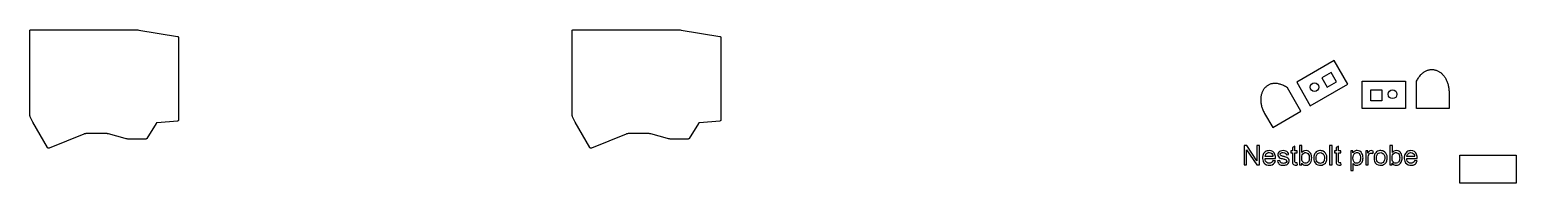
# Model space of a CAD drawing. Header units: millimetres. Extents: x 81 to 1452, y 13 to 155.
import ezdxf

# ---------------------------------------------------------------- set-up
doc = ezdxf.new("R2010")
doc.units = ezdxf.units.MM
for name, color, linetype in [('Layer_0', 7, 'CONTINUOUS'), ('Layer_1', 5, 'CONTINUOUS'), ('Layer_2', 1, 'CONTINUOUS'), ('Layer_30', 30, 'CONTINUOUS')]:
    doc.layers.add(name, color=color, linetype=linetype)

msp = doc.modelspace()

# ---------------------------------------------------------------- linework, layer by layer
at = {"layer": 'Layer_0', "color": 7}
for points in [[(217.53847, 70.326874), (198.82532, 68.821609), (198.68921, 68.802399), (198.55774, 68.767609), (198.4321, 68.717911), (198.31351, 68.654099), (198.20317, 68.576904), (198.10229, 68.487), (198.01208, 68.385239), (197.93378, 68.272308), (189.44846, 54.335938), (189.36266, 54.213593), (189.26306, 54.104691), (189.15126, 54.010086), (189.02884, 53.930695), (188.89737, 53.867386), (188.75844, 53.821091), (188.61362, 53.792694), (188.46451, 53.7827), (172.7408, 53.7827), (171.93094, 53.810196), (171.12573, 53.892288), (170.32793, 54.028687), (169.54028, 54.218994), (154.04913, 58.522217), (153.58981, 58.641449), (153.12712, 58.74498), (152.66144, 58.832687), (152.19321, 58.904587), (151.72279, 58.960587), (151.25064, 59.000687), (150.7771, 59.02478), (150.30263, 59.032776), (135.08403, 59.032776), (134.59633, 59.021194), (134.11057, 58.986389), (133.62753, 58.928589), (133.14807, 58.847992), (132.67297, 58.744675), (132.20306, 58.618805), (131.73917, 58.470596), (131.28206, 58.30014), (99.203125, 45.459213), (99.0009, 45.398911), (98.796234, 45.376709), (98.593773, 45.391006), (98.39817, 45.440109), (98.214081, 45.522415), (98.046135, 45.636368), (97.898994, 45.780365), (97.777313, 45.952759), (84.302864, 69.295288), (84.257713, 69.38179), (81.956406, 74.285263), (81.828026, 74.579575), (81.716255, 74.879822), (81.621246, 75.185287), (81.543152, 75.49527), (81.482147, 75.809052), (81.438362, 76.125931), (81.411987, 76.445221), (81.403183, 76.766205), (81.401787, 153.47125), (81.425186, 153.70343), (81.492302, 153.91968), (81.598518, 154.11536), (81.739189, 154.28586), (81.909676, 154.42654), (82.105362, 154.53275), (82.321609, 154.59988), (82.55378, 154.62329), (177.63873, 154.6232), (178.6723, 154.59537), (179.84445, 154.51944), (181.01366, 154.40683), (182.03835, 154.26892), (217.60336, 148.50354), (217.80504, 148.4519), (217.98979, 148.36722), (218.15454, 148.25308), (218.29625, 148.1131), (218.4118, 147.9509), (218.49821, 147.77002), (218.55231, 147.57413), (218.57111, 147.36679), (218.59811, 71.475342), (218.57721, 71.255524), (218.51682, 71.049255), (218.42081, 70.860657), (218.29289, 70.693832), (218.13692, 70.552902), (217.95667, 70.441986), (217.75594, 70.365189), (217.53851, 70.326584)], [(717.53851, 70.326874), (698.82538, 68.821609), (698.68927, 68.802399), (698.5578, 68.767609), (698.43219, 68.717911), (698.3136, 68.654099), (698.20325, 68.576904), (698.10236, 68.487), (698.01215, 68.385239), (697.93384, 68.272308), (689.44849, 54.335938), (689.36273, 54.213593), (689.26312, 54.104691), (689.15131, 54.010086), (689.02893, 53.930695), (688.89746, 53.867386), (688.75848, 53.821091), (688.61371, 53.792694), (688.4646, 53.7827), (672.74084, 53.7827), (671.93103, 53.810196), (671.12579, 53.892288), (670.328, 54.028687), (669.54034, 54.218994), (654.04919, 58.522217), (653.58984, 58.641449), (653.1272, 58.74498), (652.6615, 58.832687), (652.19324, 58.904587), (651.72284, 58.960587), (651.25067, 59.000687), (650.77716, 59.02478), (650.30267, 59.032776), (635.08411, 59.032776), (634.59637, 59.021194), (634.1106, 58.986389), (633.62756, 58.928589), (633.14813, 58.847992), (632.67303, 58.744675), (632.20313, 58.618805), (631.7392, 58.470596), (631.2821, 58.30014), (599.20319, 45.459213), (599.00098, 45.398911), (598.79633, 45.376709), (598.59381, 45.391006), (598.39825, 45.440109), (598.21411, 45.522415), (598.0462, 45.636368), (597.89905, 45.780365), (597.77734, 45.952759), (584.30292, 69.295288), (584.25775, 69.38179), (581.95648, 74.285263), (581.82806, 74.579575), (581.71631, 74.879822), (581.62128, 75.185287), (581.54321, 75.49527), (581.48218, 75.809052), (581.43842, 76.125931), (581.41205, 76.445221), (581.40326, 76.766205), (581.40186, 153.47125), (581.42523, 153.70343), (581.49237, 153.91968), (581.59857, 154.11536), (581.73926, 154.28586), (581.90973, 154.42654), (582.10541, 154.53275), (582.32166, 154.59988), (582.55383, 154.62329), (677.63879, 154.6232), (678.67236, 154.59537), (679.84454, 154.51944), (681.01373, 154.40683), (682.03839, 154.26892), (717.60339, 148.50354), (717.80511, 148.4519), (717.98987, 148.36722), (718.1546, 148.25308), (718.29633, 148.1131), (718.41187, 147.9509), (718.49829, 147.77002), (718.55237, 147.57413), (718.57117, 147.36679), (718.59814, 71.475342), (718.57727, 71.255524), (718.51685, 71.049255), (718.4209, 70.860657), (718.29297, 70.693832), (718.13696, 70.552902), (717.95673, 70.441986), (717.75598, 70.365189), (717.53857, 70.326584)], [(1284.231, 126.10616), (1249.59, 106.10616), (1262.09, 84.455521), (1296.731, 104.45552)], [(1284.231, 126.10616), (1249.59, 106.10616), (1262.09, 84.455521), (1296.731, 104.45552)], [(1284.231, 126.10616), (1249.59, 106.10616), (1262.09, 84.455521), (1296.731, 104.45552)], [(1281.3029, 115.17795), (1272.6426, 110.17795), (1277.6426, 101.5177), (1286.3029, 106.5177)], [(1281.3029, 115.17795), (1272.6426, 110.17795), (1277.6426, 101.5177), (1286.3029, 106.5177)], [(1281.3029, 115.17795), (1272.6426, 110.17795), (1277.6426, 101.5177), (1286.3029, 106.5177)], [(1310, 107.05078), (1350, 107.05078), (1350, 82.050781), (1310, 82.050781)], [(1310, 107.05078), (1350, 107.05078), (1350, 82.050781), (1310, 82.050781)], [(1318, 99.050781), (1328, 99.050781), (1328, 89.050781), (1318, 89.050781)], [(1318, 99.050781), (1328, 99.050781), (1328, 89.050781), (1318, 89.050781)]]:
    msp.add_lwpolyline(points, close=True, dxfattribs=at)
at = {"layer": 'Layer_1', "color": 5}
for points in [[(1360, 107.05078), (1360.476, 107.96638), (1360.9659, 108.8385), (1361.4691, 109.66759), (1361.9849, 110.4541), (1362.5126, 111.1985), (1363.0515, 111.90125), (1363.6009, 112.56279), (1364.1602, 113.18359), (1364.7286, 113.76411), (1365.3055, 114.30481), (1365.8902, 114.80614), (1366.4819, 115.26855), (1367.0801, 115.69252), (1367.684, 116.07849), (1368.293, 116.42693), (1368.9063, 116.73828), (1369.5232, 117.01302), (1370.1431, 117.25159), (1370.7653, 117.45445), (1371.3892, 117.62207), (1372.0139, 117.7549), (1372.6389, 117.85339), (1373.2634, 117.91801), (1373.8867, 117.94922), (1374.5082, 117.94746), (1375.1273, 117.91321), (1375.7431, 117.84691), (1376.355, 117.74902), (1376.9623, 117.62001), (1377.5644, 117.46033), (1378.1605, 117.27043), (1378.75, 117.05078), (1379.3322, 116.80183), (1379.9063, 116.52405), (1380.4718, 116.21788), (1381.0278, 115.88379), (1381.5738, 115.52223), (1382.1091, 115.13367), (1382.6329, 114.71855), (1383.1445, 114.27734), (1383.6434, 113.8105), (1384.1287, 113.31848), (1384.5999, 112.80174), (1385.0562, 112.26074), (1385.4969, 111.69594), (1385.9213, 111.10779), (1386.3288, 110.49675), (1386.7188, 109.86328), (1387.0903, 109.20784), (1387.4429, 108.53088), (1387.7758, 107.83287), (1388.0884, 107.11426), (1388.3799, 106.3755), (1388.6496, 105.61707), (1388.8969, 104.8394), (1389.1211, 104.04297), (1389.3215, 103.22823), (1389.4974, 102.39563), (1389.6481, 101.54564), (1389.7729, 100.67871), (1389.8713, 99.795303), (1389.9423, 98.895874), (1389.9855, 97.980881), (1390, 97.050781), (1390, 82.050781), (1360, 82.050781)], [(1360, 107.05078), (1360.476, 107.96638), (1360.9659, 108.8385), (1361.4691, 109.66759), (1361.9849, 110.4541), (1362.5126, 111.1985), (1363.0515, 111.90125), (1363.6009, 112.56279), (1364.1602, 113.18359), (1364.7286, 113.76411), (1365.3055, 114.30481), (1365.8902, 114.80614), (1366.4819, 115.26855), (1367.0801, 115.69252), (1367.684, 116.07849), (1368.293, 116.42693), (1368.9063, 116.73828), (1369.5232, 117.01302), (1370.1431, 117.25159), (1370.7653, 117.45445), (1371.3892, 117.62207), (1372.0139, 117.7549), (1372.6389, 117.85339), (1373.2634, 117.91801), (1373.8867, 117.94922), (1374.5082, 117.94746), (1375.1273, 117.91321), (1375.7431, 117.84691), (1376.355, 117.74902), (1376.9623, 117.62001), (1377.5644, 117.46033), (1378.1605, 117.27043), (1378.75, 117.05078), (1379.3322, 116.80183), (1379.9063, 116.52405), (1380.4718, 116.21788), (1381.0278, 115.88379), (1381.5738, 115.52223), (1382.1091, 115.13367), (1382.6329, 114.71855), (1383.1445, 114.27734), (1383.6434, 113.8105), (1384.1287, 113.31848), (1384.5999, 112.80174), (1385.0562, 112.26074), (1385.4969, 111.69594), (1385.9213, 111.10779), (1386.3288, 110.49675), (1386.7188, 109.86328), (1387.0903, 109.20784), (1387.4429, 108.53088), (1387.7758, 107.83287), (1388.0884, 107.11426), (1388.3799, 106.3755), (1388.6496, 105.61707), (1388.8969, 104.8394), (1389.1211, 104.04297), (1389.3215, 103.22823), (1389.4974, 102.39563), (1389.6481, 101.54564), (1389.7729, 100.67871), (1389.8713, 99.795303), (1389.9423, 98.895874), (1389.9855, 97.980881), (1390, 97.050781), (1390, 82.050781), (1360, 82.050781)], [(1240.9297, 101.10615), (1240.0597, 101.66111), (1239.1994, 102.17142), (1238.3491, 102.63783), (1237.5091, 103.06108), (1236.6799, 103.44191), (1235.8619, 103.78105), (1235.0553, 104.07925), (1234.2605, 104.33725), (1233.478, 104.55578), (1232.708, 104.73558), (1231.951, 104.87741), (1231.2073, 104.98199), (1230.4773, 105.05006), (1229.7613, 105.08237), (1229.0597, 105.07965), (1228.3729, 105.04265), (1227.7013, 104.9721), (1227.0451, 104.86875), (1226.4048, 104.73332), (1225.7808, 104.56658), (1225.1733, 104.36924), (1224.5829, 104.14206), (1224.0097, 103.88577), (1223.4543, 103.60112), (1222.9169, 103.28883), (1222.3979, 102.94966), (1221.8978, 102.58434), (1221.4168, 102.19361), (1220.9553, 101.77821), (1220.5138, 101.33889), (1220.0924, 100.87637), (1219.6918, 100.39141), (1219.3121, 99.884731), (1218.9537, 99.357086), (1218.6171, 98.809211), (1218.3026, 98.241845), (1218.0105, 97.655729), (1217.7413, 97.051602), (1217.4952, 96.430203), (1217.2727, 95.792273), (1217.0741, 95.138552), (1216.8998, 94.469778), (1216.7501, 93.786693), (1216.6255, 93.090035), (1216.5262, 92.380544), (1216.4527, 91.65896), (1216.4053, 90.926024), (1216.3844, 90.182474), (1216.3903, 89.42905), (1216.4234, 88.666493), (1216.4841, 87.895541), (1216.5727, 87.116935), (1216.6897, 86.331415), (1216.8353, 85.53972), (1217.01, 84.742589), (1217.214, 83.940764), (1217.4479, 83.134982), (1217.7118, 82.325985), (1218.0063, 81.514512), (1218.3316, 80.701303), (1218.6882, 79.887097), (1219.0764, 79.072635), (1219.4965, 78.258655), (1219.949, 77.445899), (1227.449, 64.455521), (1253.4297, 79.455521), (1240.9297, 101.10616)], [(1240.9297, 101.10615), (1240.0597, 101.66111), (1239.1994, 102.17142), (1238.3491, 102.63783), (1237.5091, 103.06108), (1236.6799, 103.44191), (1235.8619, 103.78105), (1235.0553, 104.07925), (1234.2605, 104.33725), (1233.478, 104.55578), (1232.708, 104.73558), (1231.951, 104.87741), (1231.2073, 104.98199), (1230.4773, 105.05006), (1229.7613, 105.08237), (1229.0597, 105.07965), (1228.3729, 105.04265), (1227.7013, 104.9721), (1227.0451, 104.86875), (1226.4048, 104.73332), (1225.7808, 104.56658), (1225.1733, 104.36924), (1224.5829, 104.14206), (1224.0097, 103.88577), (1223.4543, 103.60112), (1222.9169, 103.28883), (1222.3979, 102.94966), (1221.8978, 102.58434), (1221.4168, 102.19361), (1220.9553, 101.77821), (1220.5138, 101.33889), (1220.0924, 100.87637), (1219.6918, 100.39141), (1219.3121, 99.884731), (1218.9537, 99.357086), (1218.6171, 98.809211), (1218.3026, 98.241845), (1218.0105, 97.655729), (1217.7413, 97.051602), (1217.4952, 96.430203), (1217.2727, 95.792273), (1217.0741, 95.138552), (1216.8998, 94.469778), (1216.7501, 93.786693), (1216.6255, 93.090035), (1216.5262, 92.380544), (1216.4527, 91.65896), (1216.4053, 90.926024), (1216.3844, 90.182474), (1216.3903, 89.42905), (1216.4234, 88.666493), (1216.4841, 87.895541), (1216.5727, 87.116935), (1216.6897, 86.331415), (1216.8353, 85.53972), (1217.01, 84.742589), (1217.214, 83.940764), (1217.4479, 83.134982), (1217.7118, 82.325985), (1218.0063, 81.514512), (1218.3316, 80.701303), (1218.6882, 79.887097), (1219.0764, 79.072635), (1219.4965, 78.258655), (1219.949, 77.445899), (1227.449, 64.455521), (1253.4297, 79.455521), (1240.9297, 101.10616)], [(1240.9297, 101.10615), (1240.0597, 101.66111), (1239.1994, 102.17142), (1238.3491, 102.63783), (1237.5091, 103.06108), (1236.6799, 103.44191), (1235.8619, 103.78105), (1235.0553, 104.07925), (1234.2605, 104.33725), (1233.478, 104.55578), (1232.708, 104.73558), (1231.951, 104.87741), (1231.2073, 104.98199), (1230.4773, 105.05006), (1229.7613, 105.08237), (1229.0597, 105.07965), (1228.3729, 105.04265), (1227.7013, 104.9721), (1227.0451, 104.86875), (1226.4048, 104.73332), (1225.7808, 104.56658), (1225.1733, 104.36924), (1224.5829, 104.14206), (1224.0097, 103.88577), (1223.4543, 103.60112), (1222.9169, 103.28883), (1222.3979, 102.94966), (1221.8978, 102.58434), (1221.4168, 102.19361), (1220.9553, 101.77821), (1220.5138, 101.33889), (1220.0924, 100.87637), (1219.6918, 100.39141), (1219.3121, 99.884731), (1218.9537, 99.357086), (1218.6171, 98.809211), (1218.3026, 98.241845), (1218.0105, 97.655729), (1217.7413, 97.051602), (1217.4952, 96.430203), (1217.2727, 95.792273), (1217.0741, 95.138552), (1216.8998, 94.469778), (1216.7501, 93.786693), (1216.6255, 93.090035), (1216.5262, 92.380544), (1216.4527, 91.65896), (1216.4053, 90.926024), (1216.3844, 90.182474), (1216.3903, 89.42905), (1216.4234, 88.666493), (1216.4841, 87.895541), (1216.5727, 87.116935), (1216.6897, 86.331415), (1216.8353, 85.53972), (1217.01, 84.742589), (1217.214, 83.940764), (1217.4479, 83.134982), (1217.7118, 82.325985), (1218.0063, 81.514512), (1218.3316, 80.701303), (1218.6882, 79.887097), (1219.0764, 79.072635), (1219.4965, 78.258655), (1219.949, 77.445899), (1227.449, 64.455521), (1253.4297, 79.455521), (1240.9297, 101.10616)]]:
    msp.add_lwpolyline(points, close=True, dxfattribs=at)
at = {"layer": 'Layer_2', "color": 1}
for points in [[(1203.3007, 43.928078), (1212.7001, 29.865578), (1215.1293, 29.865578), (1215.1293, 47.761086), (1212.8588, 47.761086), (1212.8588, 33.710793), (1203.4594, 47.761086), (1201.0302, 47.761086), (1201.0302, 29.865578), (1203.3007, 29.865578)], [(1203.3007, 43.928078), (1212.7001, 29.865578), (1215.1293, 29.865578), (1215.1293, 47.761086), (1212.8588, 47.761086), (1212.8588, 33.710793), (1203.4594, 47.761086), (1201.0302, 47.761086), (1201.0302, 29.865578), (1203.3007, 29.865578)], [(1282.1342, 47.761086), (1279.9364, 47.761086), (1279.9364, 29.865578), (1282.1342, 29.865578)], [(1282.1342, 47.761086), (1279.9364, 47.761086), (1279.9364, 29.865578), (1282.1342, 29.865578)]]:
    msp.add_lwpolyline(points, close=True, dxfattribs=at)
for points in [[(1224.8246, 29.589699, 0.035441769), (1225.8529, 29.726906, 0.25168717), (1229.6473, 32.820656, 0.036568265), (1229.973, 33.759621), (1227.7025, 34.040382), (1227.5721, 33.704445, -0.13625396), (1226.3475, 32.014015, -0.18614412), (1223.8871, 31.396828, -0.2690805), (1220.8954, 33.506691, -0.095871012), (1220.3661, 35.785988), (1230.0341, 35.785988, 0.10311368), (1229.5253, 39.527687, 0.32202379), (1224.1503, 43.122414, 0.17219772), (1220.4471, 41.929543, 0.17553907), (1218.3329, 38.485207, 0.12939771), (1218.5126, 33.428566, 0.29921442), (1223.2474, 29.634132, 0.046175791)], [(1224.8246, 29.589699, 0.035441769), (1225.8529, 29.726906, 0.25168717), (1229.6473, 32.820656, 0.036568265), (1229.973, 33.759621), (1227.7025, 34.040382), (1227.5721, 33.704445, -0.13625396), (1226.3475, 32.014015, -0.18614412), (1223.8871, 31.396828, -0.2690805), (1220.8954, 33.506691, -0.095871012), (1220.3661, 35.785988), (1230.0341, 35.785988, 0.10311368), (1229.5253, 39.527687, 0.32202379), (1224.1503, 43.122414, 0.17219772), (1220.4471, 41.929543, 0.17553907), (1218.3329, 38.485207, 0.12939771), (1218.5126, 33.428566, 0.29921442), (1223.2474, 29.634132, 0.046175791)], [(1220.4882, 37.592628, -0.13458285), (1221.1718, 39.753273, -0.28318187), (1224.5834, 41.295753, -0.32329678), (1227.5419, 38.704445, -0.040657747), (1227.7269, 37.592628)], [(1220.4882, 37.592628, -0.13458285), (1221.1718, 39.753273, -0.28318187), (1224.5834, 41.295753, -0.32329678), (1227.5419, 38.704445, -0.040657747), (1227.7269, 37.592628)], [(1237.7719, 29.58091, 0.064458777), (1239.5052, 29.871437, 0.15578001), (1241.8099, 31.369484, 0.29504353), (1242.2177, 35.35923, 0.17871594), (1240.3959, 36.810402, 0.024274302), (1237.0126, 37.831886), (1236.3671, 38.012062, -0.055903952), (1235.1864, 38.411964, -0.23978464), (1234.3602, 39.434914, -0.26190136), (1234.8387, 40.687355, -0.15633544), (1236.1376, 41.245461, -0.10151563), (1238.288, 41.175636, -0.31314118), (1239.9828, 39.19175), (1242.1312, 39.484718, 0.11692195), (1241.3744, 41.492531, 0.14549101), (1239.6718, 42.682961, 0.16884858), (1234.6747, 42.721535, 0.28784973), (1232.244, 39.812355, 0.35480014), (1234.3744, 36.300636, 0.033424667), (1237.8959, 35.24839), (1238.2816, 35.142921, -0.061641949), (1239.7142, 34.614113, -0.33542826), (1240.3158, 33.040382, -0.24367872), (1238.9696, 31.619972, -0.16270154), (1235.766, 31.651222, -0.2363264), (1234.1586, 33.462257, -0.038289009), (1234.0258, 34.077003), (1231.8529, 33.735207, 0.10641069), (1232.6854, 31.552101, 0.18677452), (1235.1688, 29.834816, 0.072510602)], [(1237.7719, 29.58091, 0.064458777), (1239.5052, 29.871437, 0.15578001), (1241.8099, 31.369484, 0.29504353), (1242.2177, 35.35923, 0.17871594), (1240.3959, 36.810402, 0.024274302), (1237.0126, 37.831886), (1236.3671, 38.012062, -0.055903952), (1235.1864, 38.411964, -0.23978464), (1234.3602, 39.434914, -0.26190136), (1234.8387, 40.687355, -0.15633544), (1236.1376, 41.245461, -0.10151563), (1238.288, 41.175636, -0.31314118), (1239.9828, 39.19175), (1242.1312, 39.484718, 0.11692195), (1241.3744, 41.492531, 0.14549101), (1239.6718, 42.682961, 0.16884858), (1234.6747, 42.721535, 0.28784973), (1232.244, 39.812355, 0.35480014), (1234.3744, 36.300636, 0.033424667), (1237.8959, 35.24839), (1238.2816, 35.142921, -0.061641949), (1239.7142, 34.614113, -0.33542826), (1240.3158, 33.040382, -0.24367872), (1238.9696, 31.619972, -0.16270154), (1235.766, 31.651222, -0.2363264), (1234.1586, 33.462257, -0.038289009), (1234.0258, 34.077003), (1231.8529, 33.735207, 0.10641069), (1232.6854, 31.552101, 0.18677452), (1235.1688, 29.834816, 0.072510602)], [(1249.0648, 29.706886, 0.035322966), (1250.3466, 29.889992), (1250.0292, 31.83091), (1249.745, 31.793312, -0.10930542), (1248.4598, 31.834816, -0.31624354), (1247.849, 32.767921, -0.023252451), (1247.8197, 33.539894), (1247.8197, 41.120461), (1250.0292, 41.120461), (1250.0292, 42.829445), (1247.8197, 42.829445), (1247.8197, 47.358253), (1245.6346, 46.039894), (1245.6346, 42.829445), (1244.0233, 42.829445), (1244.0233, 41.120461), (1245.6346, 41.120461), (1245.6346, 33.661964, 0.047226592), (1245.786, 31.461281, 0.18645943), (1246.5258, 30.277199, 0.14736101), (1248.1219, 29.718117, 0.036872306)], [(1249.0648, 29.706886, 0.035322966), (1250.3466, 29.889992), (1250.0292, 31.83091), (1249.745, 31.793312, -0.10930542), (1248.4598, 31.834816, -0.31624354), (1247.849, 32.767921, -0.023252451), (1247.8197, 33.539894), (1247.8197, 41.120461), (1250.0292, 41.120461), (1250.0292, 42.829445), (1247.8197, 42.829445), (1247.8197, 47.358253), (1245.6346, 46.039894), (1245.6346, 42.829445), (1244.0233, 42.829445), (1244.0233, 41.120461), (1245.6346, 41.120461), (1245.6346, 33.661964, 0.047226592), (1245.786, 31.461281, 0.18645943), (1246.5258, 30.277199, 0.14736101), (1248.1219, 29.718117, 0.036872306)], [(1258.3719, 29.600929, 0.11119177), (1260.4315, 30.283058, 0.20908732), (1263.1766, 34.256203, 0.10484678), (1263.1888, 38.552589, 0.084274427), (1262.2635, 40.826515, 0.17979055), (1259.6376, 42.851418, 0.13124267), (1256.8827, 43.013527, 0.14849213), (1254.723, 41.785988), (1254.3627, 41.376808), (1254.3627, 47.761086), (1252.1654, 47.761086), (1252.1654, 29.865578), (1254.204, 29.865578), (1254.204, 31.489113), (1254.3715, 31.257179, 0.24636091), (1257.8051, 29.572609)], [(1258.3719, 29.600929, 0.11119177), (1260.4315, 30.283058, 0.20908732), (1263.1766, 34.256203, 0.10484678), (1263.1888, 38.552589, 0.084274427), (1262.2635, 40.826515, 0.17979055), (1259.6376, 42.851418, 0.13124267), (1256.8827, 43.013527, 0.14849213), (1254.723, 41.785988), (1254.3627, 41.376808), (1254.3627, 47.761086), (1252.1654, 47.761086), (1252.1654, 29.865578), (1254.204, 29.865578), (1254.204, 31.489113), (1254.3715, 31.257179, 0.24636091), (1257.8051, 29.572609)], [(1257.1913, 31.405617, -0.17607966), (1255.3793, 32.333839, -0.15721387), (1254.3383, 34.436867, -0.085850881), (1254.3275, 38.064308, -0.12765886), (1255.2294, 40.064308, -0.16549448), (1257.0238, 41.237648, -0.26581889), (1259.8969, 40.39048, -0.1366385), (1260.9105, 38.566261, -0.11906196), (1260.8998, 34.188332, -0.18505251), (1259.2699, 31.868019, -0.18211347)], [(1257.1913, 31.405617, -0.17607966), (1255.3793, 32.333839, -0.15721387), (1254.3383, 34.436867, -0.085850881), (1254.3275, 38.064308, -0.12765886), (1255.2294, 40.064308, -0.16549448), (1257.0238, 41.237648, -0.26581889), (1259.8969, 40.39048, -0.1366385), (1260.9105, 38.566261, -0.11906196), (1260.8998, 34.188332, -0.18505251), (1259.2699, 31.868019, -0.18211347)], [(1271.7631, 29.584816, 0.20281548), (1275.9999, 31.608253, 0.13365125), (1277.222, 34.295265, 0.090359045), (1277.244, 38.330421, 0.24506752), (1274.0414, 42.568214, 0.12857813), (1270.7533, 43.099953, 0.19523386), (1266.7968, 41.219582, 0.14508999), (1265.389, 38.031105, 0.11350353), (1265.6835, 33.448097, 0.31096763), (1270.6786, 29.599953, 0.03505354)], [(1271.7631, 29.584816, 0.20281548), (1275.9999, 31.608253, 0.13365125), (1277.222, 34.295265, 0.090359045), (1277.244, 38.330421, 0.24506752), (1274.0414, 42.568214, 0.12857813), (1270.7533, 43.099953, 0.19523386), (1266.7968, 41.219582, 0.14508999), (1265.389, 38.031105, 0.11350353), (1265.6835, 33.448097, 0.31096763), (1270.6786, 29.599953, 0.03505354)], [(1270.9398, 31.398781, -0.28577276), (1267.9467, 33.723488, -0.092085837), (1267.5219, 36.347511, -0.070434494), (1267.7938, 38.523293, -0.19527734), (1269.5023, 40.822121, -0.2967384), (1273.4794, 40.606789, -0.16417398), (1274.8783, 38.534035, -0.084075115), (1275.1346, 35.803566, -0.078918257), (1274.7269, 33.742043, -0.25576167), (1272.1263, 31.456886, -0.073997508)], [(1270.9398, 31.398781, -0.28577276), (1267.9467, 33.723488, -0.092085837), (1267.5219, 36.347511, -0.070434494), (1267.7938, 38.523293, -0.19527734), (1269.5023, 40.822121, -0.2967384), (1273.4794, 40.606789, -0.16417398), (1274.8783, 38.534035, -0.084075115), (1275.1346, 35.803566, -0.078918257), (1274.7269, 33.742043, -0.25576167), (1272.1263, 31.456886, -0.073997508)], [(1289.3729, 29.706886, 0.035320315), (1290.6547, 29.889992), (1290.3373, 31.83091), (1290.0526, 31.793312, -0.10928461), (1288.7675, 31.834816, -0.31614419), (1288.1566, 32.767921, -0.023867184), (1288.1278, 33.539894), (1288.1278, 41.120461), (1290.3373, 41.120461), (1290.3373, 42.829445), (1288.1278, 42.829445), (1288.1278, 47.358253), (1285.9427, 46.039894), (1285.9427, 42.829445), (1284.3314, 42.829445), (1284.3314, 41.120461), (1285.9427, 41.120461), (1285.9427, 33.661964, 0.047441201), (1286.0936, 31.461281, 0.18637965), (1286.8334, 30.277199, 0.14733621), (1288.4296, 29.718117, 0.036859007)], [(1289.3729, 29.706886, 0.035320315), (1290.6547, 29.889992), (1290.3373, 31.83091), (1290.0526, 31.793312, -0.10928461), (1288.7675, 31.834816, -0.31614419), (1288.1566, 32.767921, -0.023867184), (1288.1278, 33.539894), (1288.1278, 41.120461), (1290.3373, 41.120461), (1290.3373, 42.829445), (1288.1278, 42.829445), (1288.1278, 47.358253), (1285.9427, 46.039894), (1285.9427, 42.829445), (1284.3314, 42.829445), (1284.3314, 41.120461), (1285.9427, 41.120461), (1285.9427, 33.661964, 0.047441201), (1286.0936, 31.461281, 0.18637965), (1286.8334, 30.277199, 0.14733621), (1288.4296, 29.718117, 0.036859007)], [(1301.6288, 31.208351), (1301.9286, 30.869484, 0.15733387), (1304.2421, 29.638039, 0.31986878), (1309.7836, 32.475929, 0.12139988), (1310.6864, 36.445168, 0.12936477), (1309.6766, 40.591164, 0.2757173), (1305.1932, 43.122414, 0.16626039), (1302.598, 42.349953, 0.079670107), (1301.4335, 41.144875), (1301.4335, 42.829445), (1299.4315, 42.829445), (1299.4315, 24.897316), (1301.6288, 24.897316)], [(1301.6288, 31.208351), (1301.9286, 30.869484, 0.15733387), (1304.2421, 29.638039, 0.31986878), (1309.7836, 32.475929, 0.12139988), (1310.6864, 36.445168, 0.12936477), (1309.6766, 40.591164, 0.2757173), (1305.1932, 43.122414, 0.16626039), (1302.598, 42.349953, 0.079670107), (1301.4335, 41.144875), (1301.4335, 42.829445), (1299.4315, 42.829445), (1299.4315, 24.897316), (1301.6288, 24.897316)], [(1304.5345, 31.397804, -0.086758674), (1303.5541, 31.678078, -0.19059211), (1301.8168, 33.656593, -0.087243624), (1301.4213, 36.274269, -0.092821547), (1301.8431, 38.937355, -0.20529573), (1303.9779, 41.216652, -0.30333467), (1307.1595, 40.457375, -0.13349661), (1308.1854, 38.623878, -0.11827091), (1308.1791, 34.197609, -0.19116832), (1306.5546, 31.863136, -0.17367064)], [(1304.5345, 31.397804, -0.086758674), (1303.5541, 31.678078, -0.19059211), (1301.8168, 33.656593, -0.087243624), (1301.4213, 36.274269, -0.092821547), (1301.8431, 38.937355, -0.20529573), (1303.9779, 41.216652, -0.30333467), (1307.1595, 40.457375, -0.13349661), (1308.1854, 38.623878, -0.11827091), (1308.1791, 34.197609, -0.19116832), (1306.5546, 31.863136, -0.17367064)], [(1315.5082, 36.652687), (1315.5306, 37.334816, -0.082272251), (1316.017, 39.579933, -0.34302102), (1318.389, 40.822121, -0.096262218), (1319.5975, 40.375832), (1320.3544, 42.414406, 0.14029464), (1318.0961, 43.122414, 0.24732759), (1316.016, 42.008644, 0.037501439), (1315.2885, 40.864113), (1315.2885, 42.829445), (1313.3109, 42.829445), (1313.3109, 29.865578), (1315.5082, 29.865578)], [(1315.5082, 36.652687), (1315.5306, 37.334816, -0.082272251), (1316.017, 39.579933, -0.34302102), (1318.389, 40.822121, -0.096262218), (1319.5975, 40.375832), (1320.3544, 42.414406, 0.14029464), (1318.0961, 43.122414, 0.24732759), (1316.016, 42.008644, 0.037501439), (1315.2885, 40.864113), (1315.2885, 42.829445), (1313.3109, 42.829445), (1313.3109, 29.865578), (1315.5082, 29.865578)], [(1327.3417, 29.584816, 0.20280051), (1331.5785, 31.608253, 0.13365084), (1332.8007, 34.295265, 0.090376518), (1332.8226, 38.330421, 0.24506834), (1329.62, 42.568214, 0.12856532), (1326.3319, 43.099953, 0.19521696), (1322.3754, 41.219582, 0.14507209), (1320.9677, 38.031105, 0.11349177), (1321.2621, 33.448097, 0.31096749), (1326.2572, 29.599953, 0.035053681)], [(1327.3417, 29.584816, 0.20280051), (1331.5785, 31.608253, 0.13365084), (1332.8007, 34.295265, 0.090376518), (1332.8226, 38.330421, 0.24506834), (1329.62, 42.568214, 0.12856532), (1326.3319, 43.099953, 0.19521696), (1322.3754, 41.219582, 0.14507209), (1320.9677, 38.031105, 0.11349177), (1321.2621, 33.448097, 0.31096749), (1326.2572, 29.599953, 0.035053681)], [(1326.5184, 31.398781), (1326.1327, 31.456886, -0.25356907), (1323.5253, 33.723488, -0.092297609), (1323.101, 36.347511, -0.070660591), (1323.3724, 38.523293, -0.19510062), (1325.0809, 40.822121, -0.29673833), (1329.058, 40.606789, -0.16417372), (1330.4569, 38.534035, -0.08411938), (1330.7133, 35.803566, -0.078917652), (1330.3055, 33.742043, -0.25577767), (1327.705, 31.456886, -0.073998461)], [(1326.5184, 31.398781), (1326.1327, 31.456886, -0.25356907), (1323.5253, 33.723488, -0.092297609), (1323.101, 36.347511, -0.070660591), (1323.3724, 38.523293, -0.19510062), (1325.0809, 40.822121, -0.29673833), (1329.058, 40.606789, -0.16417372), (1330.4569, 38.534035, -0.08411938), (1330.7133, 35.803566, -0.078917652), (1330.3055, 33.742043, -0.25577767), (1327.705, 31.456886, -0.073998461)], [(1341.7582, 29.600929, 0.16574), (1344.7245, 30.965187, 0.15794512), (1346.5629, 34.256203, 0.10486401), (1346.5751, 38.552589, 0.084330923), (1345.6498, 40.826515, 0.17979066), (1343.0238, 42.851418, 0.13124073), (1340.2689, 43.013527, 0.14849233), (1338.1093, 41.785988), (1337.7494, 41.376808), (1337.7494, 47.761086), (1335.5521, 47.761086), (1335.5521, 29.865578), (1337.5907, 29.865578), (1337.5907, 31.489113), (1337.7577, 31.257179, 0.24638725), (1341.1918, 29.572609)], [(1341.7582, 29.600929, 0.16574), (1344.7245, 30.965187, 0.15794512), (1346.5629, 34.256203, 0.10486401), (1346.5751, 38.552589, 0.084330923), (1345.6498, 40.826515, 0.17979066), (1343.0238, 42.851418, 0.13124073), (1340.2689, 43.013527, 0.14849233), (1338.1093, 41.785988), (1337.7494, 41.376808), (1337.7494, 47.761086), (1335.5521, 47.761086), (1335.5521, 29.865578), (1337.5907, 29.865578), (1337.5907, 31.489113), (1337.7577, 31.257179, 0.24638725), (1341.1918, 29.572609)], [(1340.5775, 31.405617), (1340.1693, 31.485207, -0.1688016), (1338.4716, 32.678566, -0.12511763), (1337.7245, 34.436867, -0.085666914), (1337.7137, 38.064308, -0.1279072), (1338.6161, 40.064308, -0.16563085), (1340.41, 41.237648, -0.26581674), (1343.2831, 40.39048, -0.13663706), (1344.2968, 38.566261, -0.11920973), (1344.286, 34.188332, -0.18512625), (1342.6566, 31.868019, -0.18212352)], [(1340.5775, 31.405617), (1340.1693, 31.485207, -0.1688016), (1338.4716, 32.678566, -0.12511763), (1337.7245, 34.436867, -0.085666914), (1337.7137, 38.064308, -0.1279072), (1338.6161, 40.064308, -0.16563085), (1340.41, 41.237648, -0.26581674), (1343.2831, 40.39048, -0.13663706), (1344.2968, 38.566261, -0.11920973), (1344.286, 34.188332, -0.18512625), (1342.6566, 31.868019, -0.18212352)], [(1355.4642, 29.589699, 0.12444573), (1358.2474, 30.413918, 0.17530795), (1360.4642, 33.276222), (1360.6132, 33.759621), (1358.3427, 34.040382), (1358.2118, 33.704445, -0.13603473), (1356.9877, 32.014015, -0.18604494), (1354.5267, 31.396828, -0.26919081), (1351.5355, 33.506691, -0.096325176), (1351.0062, 35.785988), (1360.6742, 35.785988, 0.10298365), (1360.1649, 39.527687, 0.32200615), (1354.7904, 43.122414, 0.1722146), (1351.0868, 41.929543, 0.1755312), (1348.9725, 38.485207, 0.12938715), (1349.1522, 33.428566, 0.29916209), (1353.8871, 29.634132, 0.046176357)], [(1355.4642, 29.589699, 0.12444573), (1358.2474, 30.413918, 0.17530795), (1360.4642, 33.276222), (1360.6132, 33.759621), (1358.3427, 34.040382), (1358.2118, 33.704445, -0.13603473), (1356.9877, 32.014015, -0.18604494), (1354.5267, 31.396828, -0.26919081), (1351.5355, 33.506691, -0.096325176), (1351.0062, 35.785988), (1360.6742, 35.785988, 0.10298365), (1360.1649, 39.527687, 0.32200615), (1354.7904, 43.122414, 0.1722146), (1351.0868, 41.929543, 0.1755312), (1348.9725, 38.485207, 0.12938715), (1349.1522, 33.428566, 0.29916209), (1353.8871, 29.634132, 0.046176357)], [(1351.1283, 37.592628), (1351.1698, 38.006203, -0.22189631), (1352.8153, 40.745949, -0.31032165), (1356.973, 40.601418, -0.17348252), (1358.1815, 38.704445, -0.040091528), (1358.3671, 37.592628)], [(1351.1283, 37.592628), (1351.1698, 38.006203, -0.22189631), (1352.8153, 40.745949, -0.31032165), (1356.973, 40.601418, -0.17348252), (1358.1815, 38.704445, -0.040091528), (1358.3671, 37.592628)]]:
    msp.add_lwpolyline(points, format="xyb", close=True, dxfattribs=at)
for centre in [(1265.9823, 101.71385), (1265.9823, 101.71385), (1265.9823, 101.71385), (1338, 95.050781), (1338, 95.050781)]:
    msp.add_circle(centre, 4, dxfattribs=at)
at = {"layer": 'Layer_30', "color": 30}
msp.add_lwpolyline([(1452, 13), (1400, 13), (1400, 39), (1452, 39)], close=True, dxfattribs=at)

doc.saveas('drawing.dxf')
